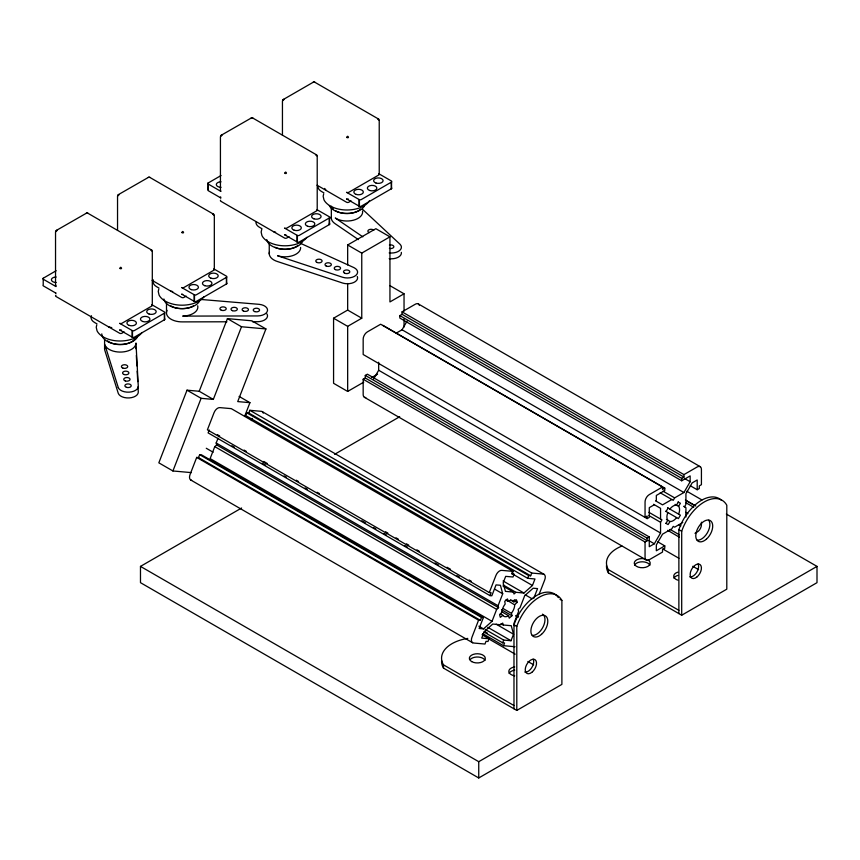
<?xml version="1.0" encoding="UTF-8"?>
<svg xmlns="http://www.w3.org/2000/svg" width="860" height="860" viewBox="0 0 860 860"><rect width="100%" height="100%" fill="white"/><g stroke="black" fill="none" stroke-linecap="round" stroke-linejoin="round"><path stroke-width="1.29" d="M648.956 512.334L661.963 519.848L660.555 522.289L660.555 533.006L654.331 543.789L649.279 546.702L649.279 536.941L647.161 538.156L647.161 540.757L365.285 378.013L363.167 379.238L363.167 394.536A5.977 3.451 -60 0 0 365.779 397.535M647.161 540.757L645.054 541.983L645.054 557.28A5.977 3.451 -60 0 0 649.279 559.72L662.522 552.077L662.522 549.626L664.78 548.325L664.78 545.885L657.825 541.865M660.555 519.031L660.555 508.314L653.589 504.293M685.925 517.021L685.925 507.647L683.603 506.303M690.236 485.717L697.202 489.738L697.202 479.977L692.149 482.89L685.925 493.672L685.925 504.39L684.517 506.83M96.75 325.015L96.234 327.273L97.04 330.82A24.392 14.082 0 0 0 113.875 340.538A23.79 13.738 0 0 0 142.018 332.53M158.767 289.218L158.251 291.465L159.057 295.023A24.392 14.082 0 0 0 175.881 304.73A23.79 13.738 0 0 0 204.024 296.721M323.661 194.005L323.156 196.263L323.962 199.81A24.392 14.082 0 0 0 340.786 209.528A23.79 13.738 0 0 0 369.477 200.67M244.595 416.455L249.938 402.673L237.725 401.588L265.923 328.939L241.509 326.757L213.323 399.406L199.219 391.268L187.018 390.182L158.831 462.831L172.924 470.968L191.393 472.624M199.219 391.268L227.416 318.619L251.819 320.801L265.923 328.939M172.924 470.968L201.111 398.32L213.323 399.406M209.238 429.978L208.109 432.881L489.996 595.625L491.823 595.787L496.048 584.897L500.434 585.284L502.702 593.787L498.069 605.741L498.585 607.665L496.661 609.375L492.017 621.339L483.513 628.875L479.138 628.488L483.374 617.587L481.535 617.426L480.407 620.329L198.52 457.584L196.693 457.423L190.071 474.494A5.977 3.451 -60 0 0 191.619 480.267M198.52 457.584L199.649 454.682L201.487 454.843L483.374 617.587M218.042 438.213L216.182 442.997L216.698 444.921L214.774 446.63L210.13 458.595L492.017 621.339M539.059 594.475L544.735 579.844A5.977 3.451 -60 0 0 543.187 574.071L531.716 573.039L530.663 575.77L248.776 413.026L246.82 412.854L245.767 415.573L527.653 578.318L534.974 578.974L532.447 585.488L523.944 593.024L515.914 592.303L503.154 584.94M248.776 413.026L249.83 410.295L261.311 411.327A5.977 3.451 -60 0 1 263.278 413.155M251.41 420.572L252.249 418.401M480.407 620.329L478.579 620.167L471.957 637.238A5.977 3.451 -60 0 0 473.505 643.011L484.975 644.043L486.029 641.313L487.986 641.485L489.039 638.765L482.084 634.745M513.162 571.384L231.275 408.64L219.805 407.618A5.977 3.451 -60 0 0 214.032 412.736L207.41 429.817L489.286 592.562L495.919 575.48A5.977 3.451 -60 0 1 501.692 570.363L513.162 571.384L512.108 574.114L514.065 574.287L513.001 577.006L505.68 576.361L503.154 582.865L505.433 591.368L513.474 592.088L513.99 594.013L515.914 592.303M489.996 595.625L491.125 592.723L489.286 592.562M484.072 632.078L502.638 642.796L503.691 640.076L511.012 640.721L513.538 634.218L511.259 625.714L503.229 624.994L500.907 623.661M527.653 578.318L528.707 575.598L530.663 575.77M482.654 633.637L503.53 645.699L504.583 642.968L502.638 642.796M533.791 598.291L537.554 588.595L533.178 588.208L524.675 595.743L520.042 607.708L518.107 609.417L518.623 611.342L513.99 623.296L514.635 625.725M667.887 512.549L667.747 512.85A8.965 5.181 -60 0 0 667.747 520.171L666.091 523.417M678.594 514.13L678.733 513.828A8.965 5.181 -60 0 0 678.733 506.508L675.111 504.368M373.691 378.884L378.669 370.262L378.669 362.221M396.245 333.121L402.05 329.778L407.027 321.156M666.091 511.517L668.08 508.056M697.202 489.738L699.309 488.523L699.309 485.911L701.427 484.696L701.427 469.399A5.977 3.451 -60 0 0 697.202 466.958L683.947 474.602L683.947 477.042L402.061 314.298L399.814 315.598L399.814 318.05L681.7 480.794L690.15 475.902L690.15 481.74L683.926 492.522L674.649 497.875L673.24 500.316L660.233 492.812M678.389 502.111L676.412 505.164A8.965 5.181 -60 0 0 670.069 508.83L669.886 509.098M676.594 517.58L676.412 517.849A8.965 5.181 -60 0 1 670.069 521.515L668.08 524.568L665.769 523.235M678.594 506.368L680.389 503.261L678.067 501.917M313.33 82.184L282.843 99.781A1.365 0.795 0 0 0 282.843 100.566L283.241 100.362A1.58 0.914 -60 0 1 284.026 99.523A1.58 0.914 60 0 0 283.241 99.448M501.616 611.675L508.582 615.696L509.238 618.157L511.958 615.738L511.517 613.051A8.965 5.181 -60 0 0 514.688 604.881L507.701 600.613M510.453 599.893L513.925 601.903L516.387 599.732L517.118 602.451L514.656 604.634M508.582 615.696L508.346 615.867A8.965 5.181 -60 0 1 502.853 615.373L500.305 617.351L499.574 614.631L502.003 612.202A8.965 5.181 -60 0 1 505.175 604.032L504.734 601.344L507.454 598.925L508.346 601.215A8.965 5.181 -60 0 1 513.839 601.71L513.925 601.903M56.319 230.458L55.922 230.792A1.365 0.795 0 0 0 55.922 231.576L56.319 231.372A1.58 0.914 -60 0 1 57.115 230.534A1.58 0.914 60 0 0 56.319 230.458L86.408 213.194A1.365 0.795 0 0 1 87.774 213.194L151.919 250.217A1.365 0.795 0 0 1 151.919 251.012L151.521 250.798A1.58 0.914 60 0 0 150.726 249.97A1.58 0.914 -60 0 1 151.521 249.884M118.336 194.661L117.938 194.983A1.365 0.795 0 0 0 117.938 195.779L118.336 195.564A1.58 0.914 -60 0 1 119.131 194.736A1.58 0.914 60 0 0 118.336 194.661L148.425 177.386A1.365 0.795 0 0 1 149.791 177.386L213.925 214.409A1.365 0.795 0 0 1 213.925 215.204L213.538 215A1.58 0.914 60 0 0 212.743 214.161A1.58 0.914 -60 0 1 213.538 214.086M221.224 135.256L220.826 135.579A1.365 0.795 0 0 0 220.826 136.374L221.224 136.17A1.58 0.914 -60 0 1 222.009 135.332A1.58 0.914 60 0 0 221.224 135.256L251.314 117.981A1.365 0.795 0 0 1 252.679 117.981L316.813 155.015A1.365 0.795 0 0 1 316.813 155.8L316.415 155.596A1.58 0.914 60 0 0 315.631 154.757A1.58 0.914 -60 0 1 316.415 154.682M55.997 293.195L43.462 285.961A1.58 0.914 0 0 1 43.215 284.853L43.215 278.242L56.147 270.728M220.891 197.983L208.367 190.748A1.58 0.914 0 0 1 208.109 189.651L208.109 183.029L221.052 175.526M208.109 189.651L208.367 182.847M119.626 323.317L132.483 330.692A1.58 0.914 0 0 0 134.397 330.552L164.625 313.051A1.58 0.914 0 0 0 164.378 311.943L151.844 304.709M119.626 329.928L132.483 337.303A1.58 0.914 0 0 0 134.397 337.163L164.625 319.662A1.58 0.914 0 0 0 164.625 318.748M181.643 287.509L194.5 294.894A1.58 0.914 0 0 0 196.413 294.743L226.642 277.242A1.58 0.914 0 0 0 226.395 276.146L213.861 268.911M181.643 294.12L194.5 301.505A1.58 0.914 0 0 0 196.413 301.355L226.642 283.864A1.58 0.914 0 0 0 226.642 282.951M284.853 228.255L297.388 235.489A1.58 0.914 0 0 0 299.302 235.339L329.531 217.849A1.58 0.914 0 0 0 329.283 216.742L316.996 209.7A1.58 0.914 0 0 1 316.749 210.797L286.767 228.104A1.58 0.914 0 0 1 284.853 228.255L284.531 228.104M284.531 234.726L297.388 242.101A1.58 0.914 0 0 0 299.302 241.961L329.531 224.46L329.531 217.849M346.548 192.307L359.405 199.681A1.58 0.914 0 0 0 361.308 199.541L391.547 182.041A1.58 0.914 0 0 0 391.289 180.933L378.765 173.698M346.548 198.918L359.405 206.303A1.58 0.914 0 0 0 361.308 206.153L391.547 188.652A1.58 0.914 0 0 0 391.698 187.964M124.173 331.906L121.862 333.239A1.58 0.914 0 0 1 119.626 333.239L55.997 296.496A1.58 0.914 0 0 1 55.997 295.206M186.19 296.098L183.879 297.431A1.58 0.914 0 0 1 181.643 297.431L152.134 280.392M289.067 236.694L286.767 238.026A1.58 0.914 0 0 1 284.531 238.026L220.891 201.294A1.58 0.914 0 0 1 220.644 200.186M351.084 200.896L348.784 202.229A1.58 0.914 0 0 1 346.548 202.229L317.039 185.19M347.666 264.901L347.666 244.971L375.852 228.696L389.945 236.833L389.945 301.935L404.039 293.798L404.039 311.062M347.666 244.971L361.759 253.109L389.945 236.833M363.769 382.141L347.666 391.44L333.572 383.302L333.572 318.211L347.666 310.073L361.759 318.211L361.759 253.109M333.572 318.211L347.666 326.348L361.759 318.211M402.061 314.298L402.061 311.858L415.315 304.214A5.977 3.451 -60 0 1 419.4 305.472M365.285 378.013L365.285 375.411L367.392 374.197L649.279 536.941M371.821 377.497L377.572 374.175M726.334 514.043L817 566.396L817 582.671L478.74 777.967L140.481 582.671L140.481 566.396L241.606 508.013M334.604 454.316L399.696 416.735M656.33 501.272L656.33 495.435L664.78 490.555L664.78 488.114L662.522 489.415L662.522 486.975L649.279 494.618A5.977 3.451 -60 0 0 645.054 501.95L645.054 517.247L647.161 516.021L647.161 518.623L649.279 517.408L649.279 507.647L654.331 504.723M399.814 315.598L681.7 478.343L683.947 477.042M671.832 499.51L662.544 504.863L655.589 500.842M682.775 522.482L674.649 527.169L673.24 526.363L671.832 528.803L662.544 534.157L656.33 544.939L656.33 550.765L664.78 545.885M694.987 533.329L697.202 532.05A5.977 3.451 -60 0 0 701.427 524.729L701.427 522.181M441.599 660.609A35.475 20.479 0 0 0 443.502 668.112L516.795 710.424L561.892 684.388L561.892 600.43L560.01 599.345M681.7 615.222L726.797 589.175L726.797 505.228A35.475 20.489 -60 0 0 704.243 501.971A35.475 20.489 -60 0 0 681.7 531.265L681.7 615.222L608.407 572.9A35.475 20.479 0 0 1 606.504 565.396M140.481 566.396L478.74 761.691L817 566.396M226.932 321.79L182.707 321.887A15.695 9.062 0 0 1 167.066 310.342M252.399 321.726L257.763 321.715A10.127 5.848 0 0 0 266.923 313.879M200.799 299.452L259.161 304.333A10.127 5.848 0 0 1 267.514 310.492A10.127 5.848 0 0 1 257.763 315.932L182.707 316.104A15.695 9.062 0 0 0 197.692 305.784M489.039 638.765L481.718 638.109L484.244 631.595L492.748 624.059L500.789 624.779L502.713 623.07L503.229 624.994M503.53 645.699L515 646.72M273.523 231.673L275.619 232.178M170.635 291.078L172.731 291.583M108.618 326.875L111.768 327.638M378.432 118.873A1.58 0.914 -60 0 0 377.647 118.959A1.58 0.914 60 0 1 378.432 119.787L378.83 120.002A1.365 0.795 0 0 0 378.83 119.207L314.695 82.184A1.365 0.795 0 0 0 313.653 82.098M301.032 243.563L353.976 267.643A10.127 5.848 0 0 1 355.868 275.394A10.127 5.848 0 0 1 342.721 277.286L277.565 255.764A15.695 9.062 0 0 0 300.613 247.454M220.891 191.371L208.367 184.137A1.58 0.914 0 0 1 208.109 183.029M55.997 286.573L43.462 279.339A1.58 0.914 0 0 1 43.215 278.242M323.919 192.887L321.533 191.5A12.148 7.02 0 0 1 317.974 186.545M389.945 285.66L404.039 293.798M418.304 303.913L700.191 466.658M402.061 311.858L683.947 474.602M684.356 478.396L690.15 481.74M686.807 491.232L701.921 499.95M402.05 329.778L683.926 492.522M382.894 325.37L664.78 488.114M685.388 500.015L695.837 506.046M662.522 486.975L380.647 324.231L367.392 331.874A5.977 3.451 -60 0 0 363.167 339.206L363.167 354.503L647.161 518.623M686.345 500.724L694.471 505.411M685.603 502.573L693.719 507.26M663.049 491.178L674.649 497.875M685.603 512.334L687.914 513.678M667.564 507.755L680.389 515.162L678.389 518.612L665.565 511.216M678.551 524.546L680.873 525.879M666.403 519.44L669.886 521.45M721.551 500.402A35.475 20.489 -60 0 0 678.873 529.642L681.7 531.265M648.956 515.591L660.555 522.289M670.091 529.427L679.379 534.78M667.715 530.33L679.379 537.221M378.669 370.262L660.555 533.006M365.285 375.411L647.161 538.156M648.537 540.435L654.331 543.789M662.748 548.949L678.927 558.28M692.784 566.288L698.567 569.621M363.167 379.238L645.054 541.983M364.404 397.277L646.29 560.021M227.416 318.619L241.509 326.757M159.014 288.089L156.627 286.713A12.148 7.02 0 0 1 153.478 279.93M621.941 546.057A35.475 20.479 0 0 0 608.407 569.653L678.873 610.331M239.091 396.417L249.938 402.673M262.182 411.596L544.068 574.34M249.83 410.295L531.716 573.039M97.008 323.897L94.611 322.511A12.148 7.02 0 0 1 91.472 315.738M246.82 412.854L528.707 575.598M511.743 572.943L514.065 574.287M511.571 573.426L532.447 585.488M187.018 390.182L201.111 398.32M503.068 580.962L523.944 593.024M525.202 594.808L532.168 598.829M503.025 586.058L513.474 592.088M514.431 599.753L516.752 601.086M494.586 589.089L502.702 593.787M513.635 600.441L517.118 602.451M505.798 600.043L508.11 601.387M217.354 434.665L219.676 435.998M244.036 450.07L246.358 451.403M263.762 461.454L267.234 463.465M296.238 480.202L298.56 481.546M317.114 492.264L319.436 493.597M385.56 531.77L387.881 533.114M395.998 537.801L398.32 539.145M406.436 543.832L408.758 545.165M416.885 549.862L419.196 551.196M447.039 567.267L450.522 569.277M469.076 579.995L471.398 581.338M231.985 445.77L234.296 447.114M262.139 463.185L265.622 465.195M284.187 475.913L286.498 477.246M305.063 487.964L307.385 489.308M361.899 520.784L365.382 522.794M373.498 527.481L375.82 528.814M383.947 533.501L386.258 534.845M404.823 545.562L407.145 546.895M434.988 562.978L438.46 564.977M457.025 575.695L459.347 577.038M516.258 615.427L518.58 616.77M503.186 608.59L511.302 613.277M216.182 442.997L498.069 605.741M515.591 615.932L517.913 617.276M216.698 444.921L498.585 607.665M501.52 609.708L511.958 615.738M214.774 446.63L496.661 609.375M500.445 613.836L502.767 615.179M558.355 597.635A35.475 20.489 -60 0 0 535.748 596.012A35.475 20.489 -60 0 0 513.979 624.844L516.795 626.467L516.795 710.424M206.271 448.264L213.129 452.22M496.145 624.166L513.538 634.218M199.649 454.682L481.535 617.426M196.693 457.423L478.579 620.167M487.813 627.327L511.012 640.721M485.126 629.359L503.691 640.076M478.88 626.198L483.513 628.875M484.868 631.584L487.19 632.928M488.609 638.819L515.172 654.159M527.879 661.49L533.662 664.823M190.737 479.998L472.624 642.742M467.786 638.41A35.475 20.479 0 0 0 443.502 664.855L513.979 705.544M362.823 236.822L335.282 218.021A15.695 9.062 0 0 0 353.331 220.235A15.695 9.062 0 0 0 362.554 211.012M358.416 239.607L335.282 223.815A15.695 9.062 0 0 1 331.337 216.806M362.469 209.227L400.05 244.272A10.127 5.848 0 0 1 399.481 250.636A10.127 5.848 0 0 1 389.182 252.915M324.682 188.426L326.133 190.447M136.331 355.363L136.891 365.865M137.17 371.122L137.729 381.614M138.008 386.871L138.288 392.117A10.127 5.848 0 0 1 129.226 397.933A10.127 5.848 0 0 1 118.261 393.332L104.931 350.687A15.695 9.062 0 0 1 104.931 346.924M681.7 478.343L681.7 480.794M678.873 529.642L678.873 613.588M608.407 569.653L608.407 572.9M513.979 624.844L513.979 708.79M478.74 761.691L478.74 777.967M443.502 664.855L443.502 668.112M404.039 319.038L404.039 327.004M391.547 182.041L391.547 188.652M391.289 182.234L391.289 188.845M379.228 120.249L379.228 174.354M359.405 199.681L359.405 206.303M359.071 199.541L359.071 206.153M347.666 283.499L347.666 310.073M347.666 326.348L347.666 391.44M331.337 206.217L331.337 218.698M329.283 218.031L329.283 224.643M317.211 156.058L317.211 210.152M297.388 235.489L297.388 242.101M297.055 235.339L297.055 241.961M282.445 100.824L282.445 135.127M269.245 243.283L269.245 253.872M226.642 277.242L226.642 283.864M226.395 277.436L226.395 284.047M220.429 136.622L220.429 190.726M214.323 215.451L214.323 269.556M194.5 294.894L194.5 301.505M194.166 294.743L194.166 301.355M166.496 302.946L166.496 312.202M164.625 313.051L164.625 319.662M164.378 313.233L164.378 319.856M152.306 251.26L152.306 305.354M132.483 330.692L132.483 337.303M132.16 330.552L132.16 337.163M117.54 196.026L117.54 230.329M104.587 339.55L104.587 348.805M55.534 231.834L55.534 285.928M348.45 199.069A1.58 0.914 0 0 1 346.87 199.069M379.013 173.892A1.58 0.914 0 0 1 378.765 174.999L348.784 192.307A1.58 0.914 0 0 1 346.87 192.447M314.803 82.141A1.58 0.914 -60 0 0 314.007 82.216A1.58 0.914 60 0 0 313.223 82.141M364.554 205.594A18.221 10.524 0 0 1 346.945 213.398A18.221 10.524 0 0 1 329.337 205.594M389.408 245.057A3.16 1.827 0 0 1 393.858 246.723A3.16 1.827 0 0 1 389.408 248.389M360.534 209.055A15.695 9.062 0 0 1 335.282 210.582M333.358 209.055A15.695 9.062 0 0 1 332.024 207.325M369.187 232.598A3.16 1.827 0 0 1 368.929 229.76A3.16 1.827 0 0 1 373.788 230.2M401.351 252.378A10.127 5.848 0 0 1 389.182 258.699M329.283 223.353A1.58 0.914 0 0 1 329.531 224.46M286.058 234.963A1.58 0.914 0 0 1 284.853 234.866M220.644 191.178A1.58 0.914 0 0 1 220.644 190.264M221.084 187.297A4.752 2.741 0 0 1 216.322 184.567A4.752 2.741 0 0 1 221.052 181.815M220.644 197.8A1.58 0.914 0 0 1 220.644 196.886M252.786 117.949A1.58 0.914 -60 0 0 252.001 118.024A1.58 0.914 60 0 0 251.206 117.949M306.912 237.317A23.79 13.738 0 0 1 278.769 245.337A24.392 14.082 0 0 1 261.945 235.619L261.139 232.06L261.902 228.685L259.516 227.309A12.148 7.02 0 0 1 255.957 222.353M302.537 241.402A18.221 10.524 0 0 1 283.338 249.163A18.221 10.524 0 0 1 266.772 239.596M297.947 245.39A15.695 9.062 0 0 1 274.845 247.272M357.298 276.49A10.127 5.848 0 0 1 353.707 282.51A10.127 5.848 0 0 1 342.721 283.069L277.565 261.558A15.695 9.062 0 0 1 269.47 251.98M182.761 294.389A1.58 0.914 0 0 1 181.965 294.27M214.108 269.094A1.58 0.914 0 0 1 213.861 270.201L183.879 287.509A1.58 0.914 0 0 1 181.965 287.659M149.898 177.343A1.58 0.914 -60 0 0 149.113 177.429A1.58 0.914 60 0 0 148.318 177.343M199.649 300.806A18.221 10.524 0 0 1 180.45 308.557A18.221 10.524 0 0 1 163.884 298.99M193.446 305.902A15.695 9.062 0 0 1 170.871 305.902M55.739 286.391A1.58 0.914 0 0 1 55.997 285.284M121.54 330.079A1.58 0.914 0 0 1 119.959 330.079M56.179 282.499A4.752 2.741 0 0 1 51.417 279.769A4.752 2.741 0 0 1 56.147 277.017M55.739 293.002A1.58 0.914 0 0 1 55.588 292.776M152.102 304.902A1.58 0.914 0 0 1 151.844 306.01L121.862 323.317A1.58 0.914 0 0 1 119.959 323.457M87.881 213.151A1.58 0.914 -60 0 0 87.096 213.226A1.58 0.914 60 0 0 86.301 213.151M137.632 336.604A18.221 10.524 0 0 1 117.648 344.312A18.221 10.524 0 0 1 101.802 333.884M134.622 339.259A15.695 9.062 0 0 1 107.586 340.904M135.633 346.924A15.695 9.062 0 0 1 135.977 348.805M708.747 520.203A11.954 6.901 -60 0 1 707.404 532.759A11.954 6.901 -60 0 1 697.202 540.209M698.094 563.988A7.976 4.601 -60 0 1 696.557 572.599A7.976 4.601 -60 0 1 689.698 576.834M647.87 559.882A7.976 4.601 0 0 1 645.602 567.31A7.976 4.601 0 0 1 634.293 563.537A7.976 4.601 0 0 1 644.29 558.688M677.712 580.145A7.976 4.601 0 0 1 677.712 572.169M634.529 565.203A7.976 4.601 0 0 1 642.226 561.795A7.976 4.601 0 0 1 649.934 565.203M673.993 578.221A7.976 4.601 0 0 1 677.712 575.426M542.51 614.158A11.954 6.901 -60 0 1 543.23 626.585A11.954 6.901 -60 0 1 532.297 635.411M533.2 659.19A7.976 4.601 -60 0 1 531.663 667.801A7.976 4.601 -60 0 1 524.804 672.047M516.795 626.467A35.475 20.489 -60 0 1 539.349 597.173A35.475 20.489 -60 0 1 561.892 600.43M514.731 675.809A7.976 4.601 0 0 1 508.819 671.359A7.976 4.601 0 0 1 514.731 666.919M470.42 659.297A7.976 4.601 0 0 1 478.375 657.04A7.976 4.601 0 0 1 485.029 660.405M509.088 673.423A7.976 4.601 0 0 1 514.731 670.176M120.185 268.212L120.056 268.61A1.365 0.795 0 0 0 121.432 268.61L121.54 268.116A1.58 0.914 60 0 0 120.744 267.277A1.58 0.914 -60 0 0 119.959 268.116L120.185 268.212M182.202 232.415L182.073 232.802A1.365 0.795 0 0 0 183.449 232.802L183.546 232.307A1.58 0.914 60 0 0 182.761 231.469A1.58 0.914 -60 0 0 181.965 232.307L182.202 232.415M285.09 173.01L284.961 173.398A1.365 0.795 0 0 0 286.337 173.398L286.434 172.903A1.58 0.914 60 0 0 285.649 172.075A1.58 0.914 -60 0 0 284.853 172.903L285.09 173.01M347.107 137.202L346.978 137.6A1.365 0.795 0 0 0 348.343 137.6L348.45 137.106A1.58 0.914 60 0 0 347.666 136.267A1.58 0.914 -60 0 0 346.87 137.106L347.107 137.202M118.261 387.548L104.931 344.903A15.695 9.062 0 0 0 121.926 352.03A15.695 9.062 0 0 0 135.977 343.022L138.288 386.333A10.127 5.848 0 0 1 129.226 392.149A10.127 5.848 0 0 1 118.261 387.548M375.971 183.019A4.752 2.741 0 0 0 383.108 180.665A4.752 2.741 0 0 0 376.003 178.278A4.752 2.741 0 0 0 375.971 183.019M369.725 190.49A4.752 2.741 0 0 0 376.852 188.136A4.752 2.741 0 0 0 369.746 185.749A4.752 2.741 0 0 0 369.725 190.49M356.212 194.424A4.752 2.741 0 0 0 363.339 192.059A4.752 2.741 0 0 0 356.233 189.673A4.752 2.741 0 0 0 356.212 194.424M313.954 218.827A4.752 2.741 0 0 0 321.092 216.462A4.752 2.741 0 0 0 313.986 214.086A4.752 2.741 0 0 0 313.954 218.827M307.708 226.298A4.752 2.741 0 0 0 314.835 223.933A4.752 2.741 0 0 0 307.729 221.557A4.752 2.741 0 0 0 307.708 226.298M294.195 230.222A4.752 2.741 0 0 0 301.322 227.868A4.752 2.741 0 0 0 294.217 225.481A4.752 2.741 0 0 0 294.195 230.222M335.368 269.599A3.16 1.827 0 0 0 340.517 268.513A3.16 1.827 0 0 0 336.314 266.482A3.16 1.827 0 0 0 335.368 269.599M344.602 273.19A3.16 1.827 0 0 0 349.751 272.115A3.16 1.827 0 0 0 345.548 270.072A3.16 1.827 0 0 0 344.602 273.19M316.899 262.407A3.16 1.827 0 0 0 322.048 261.322A3.16 1.827 0 0 0 317.845 259.29A3.16 1.827 0 0 0 316.899 262.407M326.133 265.998A3.16 1.827 0 0 0 331.283 264.923A3.16 1.827 0 0 0 327.079 262.88A3.16 1.827 0 0 0 326.133 265.998M211.065 278.231A4.752 2.741 0 0 0 218.203 275.866A4.752 2.741 0 0 0 211.098 273.48A4.752 2.741 0 0 0 211.065 278.231M204.82 285.703A4.752 2.741 0 0 0 211.947 283.338A4.752 2.741 0 0 0 204.841 280.951A4.752 2.741 0 0 0 204.82 285.703M191.307 289.627A4.752 2.741 0 0 0 198.434 287.272A4.752 2.741 0 0 0 191.328 284.886A4.752 2.741 0 0 0 191.307 289.627M243.52 311.116A3.16 1.827 0 0 0 248.443 309.729A3.16 1.827 0 0 0 243.896 307.955A3.16 1.827 0 0 0 243.52 311.116M254.625 311.556A3.16 1.827 0 0 0 259.559 310.17A3.16 1.827 0 0 0 255.011 308.407A3.16 1.827 0 0 0 254.625 311.556M221.299 310.213A3.16 1.827 0 0 0 226.223 308.826A3.16 1.827 0 0 0 221.676 307.063A3.16 1.827 0 0 0 221.299 310.213M232.404 310.664A3.16 1.827 0 0 0 237.328 309.277A3.16 1.827 0 0 0 232.791 307.504A3.16 1.827 0 0 0 232.404 310.664M149.059 314.029A4.752 2.741 0 0 0 156.187 311.675A4.752 2.741 0 0 0 149.081 309.288A4.752 2.741 0 0 0 149.059 314.029M142.803 321.5A4.752 2.741 0 0 0 149.941 319.146A4.752 2.741 0 0 0 142.835 316.76A4.752 2.741 0 0 0 142.803 321.5M129.29 325.435A4.752 2.741 0 0 0 136.417 323.07A4.752 2.741 0 0 0 129.312 320.683A4.752 2.741 0 0 0 129.29 325.435M125.313 380.937A3.16 1.827 0 0 0 130.064 379.357A3.16 1.827 0 0 0 125.313 377.776A3.16 1.827 0 0 0 125.313 380.937M126.474 387.333A3.16 1.827 0 0 0 131.225 385.753A3.16 1.827 0 0 0 126.474 384.162A3.16 1.827 0 0 0 126.474 387.333M122.991 368.144A3.16 1.827 0 0 0 127.731 366.564A3.16 1.827 0 0 0 122.991 364.984A3.16 1.827 0 0 0 122.991 368.144M124.152 374.541A3.16 1.827 0 0 0 128.893 372.96A3.16 1.827 0 0 0 124.152 371.38A3.16 1.827 0 0 0 124.152 374.541M696.729 577.157A7.976 4.601 -60 0 0 700.137 564.622A7.976 4.601 -60 0 0 690.505 572.05A7.976 4.601 -60 0 0 696.729 577.157M706.436 539.112A11.954 6.901 -60 0 0 710.231 520.579A11.954 6.901 -60 0 0 696.073 533.125A11.954 6.901 -60 0 0 706.436 539.112M531.824 672.359A7.976 4.601 -60 0 0 535.232 659.824A7.976 4.601 -60 0 0 525.6 667.253A7.976 4.601 -60 0 0 531.824 672.359M541.531 634.314A11.954 6.901 -60 0 0 545.326 615.792A11.954 6.901 -60 0 0 531.179 628.337A11.954 6.901 -60 0 0 541.531 634.314M471.688 661.598A7.976 4.601 0 0 0 485.029 659.534A7.976 4.601 0 0 0 475.268 653.901A7.976 4.601 0 0 0 471.688 661.598"/></g></svg>
